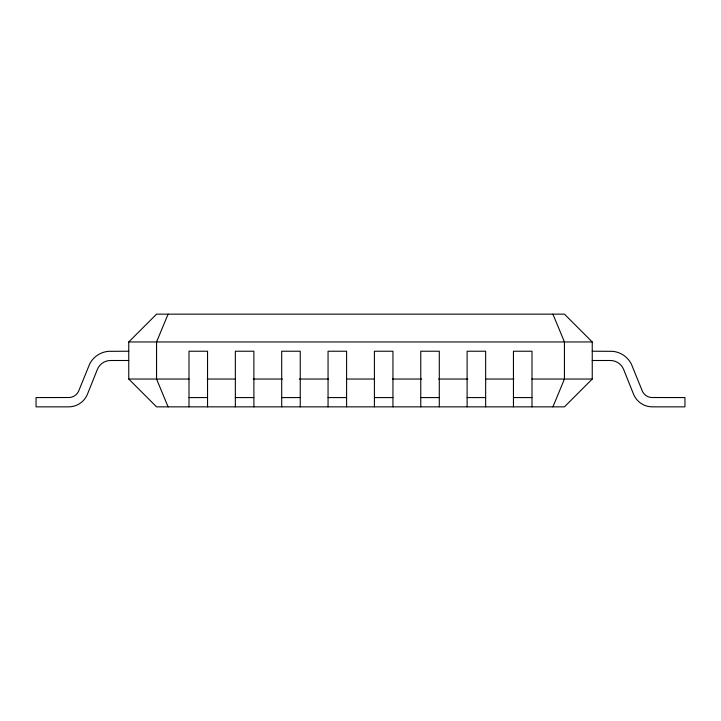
<?xml version="1.0" encoding="UTF-8"?>
<svg xmlns="http://www.w3.org/2000/svg" width="721" height="721" viewBox="0 0 721 721"><rect width="100%" height="100%" fill="white"/><g stroke="black" fill="none" stroke-linecap="round" stroke-linejoin="round"><path stroke-width="1.08" d="M168.083 314.149L156.556 341.961L156.556 379.039L168.083 406.851M552.917 406.851L564.444 379.039L564.444 341.961L552.917 314.149M128.753 341.961L156.556 314.149L564.444 314.149L592.247 341.961L592.247 379.039L564.444 406.851L156.556 406.851L128.753 379.039L128.753 341.961L592.247 341.961M128.753 351.226L108.258 351.334A23.541 23.541 0 0 0 89.71 363.898L78.436 391.62A11.04 11.04 0 0 1 69.739 397.514L36.05 397.577L36.05 406.851L68.639 406.851A20.323 20.323 0 0 0 87.511 394.072L97.353 369.458A14.258 14.258 0 0 1 110.592 360.5L128.753 360.5M592.247 351.226L612.742 351.334A23.541 23.541 0 0 1 631.29 363.898L642.564 391.62A11.04 11.04 0 0 0 651.261 397.514L684.95 397.577L684.95 406.851L652.361 406.851A20.323 20.323 0 0 1 633.489 394.072L623.647 369.458A14.258 14.258 0 0 0 610.408 360.5L592.247 360.5M128.753 379.039L189.145 379.039M207.125 379.039L235.217 379.039M253.197 379.039L282.407 379.039M299.26 379.039L328.479 379.039M346.459 379.039L374.541 379.039M392.521 379.039L421.74 379.039M438.593 379.039L467.803 379.039M485.783 379.039L513.875 379.039M531.855 379.039L592.247 379.039M189.001 397.577L207.549 397.577M235.352 397.577L253.891 397.577M281.704 397.577L300.242 397.577M328.055 397.577L346.594 397.577M374.406 397.577L392.945 397.577M420.758 397.577L439.296 397.577M467.109 397.577L485.648 397.577M513.451 397.577L531.999 397.577M531.999 406.851L531.999 351.226L513.451 351.226L513.451 406.851M485.648 406.851L485.648 351.226L467.109 351.226L467.109 406.851M439.296 406.851L439.296 351.226L420.758 351.226L420.758 406.851M392.945 406.851L392.945 351.226L374.406 351.226L374.406 406.851M346.594 406.851L346.594 351.226L328.055 351.226L328.055 406.851M300.242 406.851L300.242 351.226L281.704 351.226L281.704 406.851M253.891 406.851L253.891 351.226L235.352 351.226L235.352 406.851M207.549 406.851L207.549 351.226L189.001 351.226L189.001 406.851"/></g></svg>
